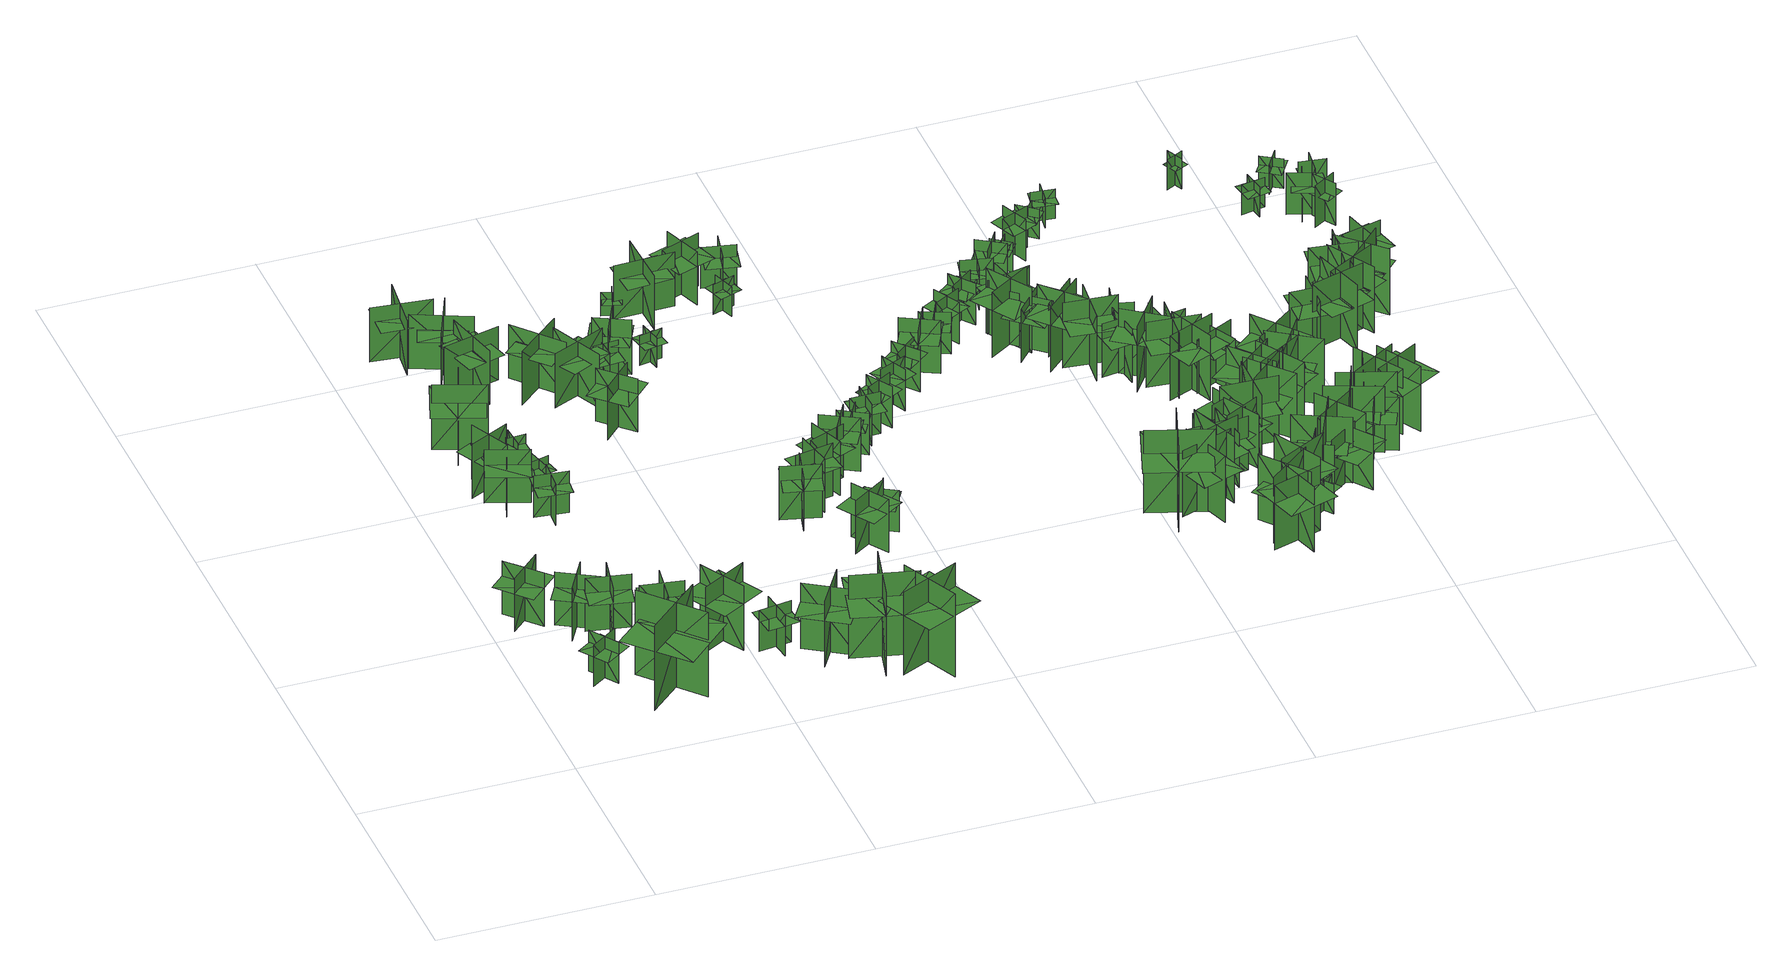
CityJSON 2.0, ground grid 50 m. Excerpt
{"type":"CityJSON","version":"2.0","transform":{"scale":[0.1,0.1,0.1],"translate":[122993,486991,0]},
"CityObjects":{
"tree1":{"type":"SolitaryVegetationObject","geometry":[{"type":"MultiSurface","lod":"1","boundaries":[[[0,1,2]],[[0,2,3]],[[4,5,6]],[[4,6,7]],[[8,9,10]],[[8,10,11]],[[8,11,12]],[[8,12,13]]]}]},
"tree2":{"type":"SolitaryVegetationObject","geometry":[{"type":"MultiSurface","lod":"1","boundaries":[[[14,15,16]],[[14,16,17]],[[18,19,20]],[[18,20,21]],[[22,23,24]],[[22,24,25]],[[22,25,26]],[[22,26,27]]]}]},
"tree3":{"type":"SolitaryVegetationObject","geometry":[{"type":"MultiSurface","lod":"1","boundaries":[[[28,29,30]],[[28,30,31]],[[32,33,34]],[[32,34,35]],[[36,37,38]],[[36,38,39]],[[36,39,40]],[[36,40,41]]]}]},
"tree4":{"type":"SolitaryVegetationObject","geometry":[{"type":"MultiSurface","lod":"1","boundaries":[[[42,43,44]],[[42,44,45]],[[46,47,48]],[[46,48,49]],[[50,51,52]],[[50,52,53]],[[50,53,54]],[[50,54,55]]]}]},
"tree5":{"type":"SolitaryVegetationObject","geometry":[{"type":"MultiSurface","lod":"1","boundaries":[[[56,57,58]],[[56,58,59]],[[60,61,62]],[[60,62,63]],[[64,65,66]],[[64,66,67]],[[64,67,68]],[[64,68,69]]]}]},
"tree6":{"type":"SolitaryVegetationObject","geometry":[{"type":"MultiSurface","lod":"1","boundaries":[[[70,71,72]],[[70,72,73]],[[74,75,76]],[[74,76,77]],[[78,79,80]],[[78,80,81]],[[78,81,82]],[[78,82,83]]]}]},
"tree7":{"type":"SolitaryVegetationObject","geometry":[{"type":"MultiSurface","lod":"1","boundaries":[[[84,85,86]],[[84,86,87]],[[88,89,90]],[[88,90,91]],[[92,93,94]],[[92,94,95]],[[92,95,96]],[[92,96,97]]]}]},
"tree8":{"type":"SolitaryVegetationObject","geometry":[{"type":"MultiSurface","lod":"1","boundaries":[[[98,99,100]],[[98,100,101]],[[102,103,104]],[[102,104,105]],[[106,107,108]],[[106,108,109]],[[106,107,110]],[[106,110,111]]]}]},
"tree9":{"type":"SolitaryVegetationObject","geometry":[{"type":"MultiSurface","lod":"1","boundaries":[[[112,113,114]],[[112,114,115]],[[116,117,118]],[[116,118,119]],[[120,121,122]],[[120,122,123]],[[120,123,124]],[[120,124,125]]]}]},
"tree10":{"type":"SolitaryVegetationObject","geometry":[{"type":"MultiSurface","lod":"1","boundaries":[[[126,127,128]],[[126,128,129]],[[130,131,132]],[[130,132,133]],[[134,135,136]],[[134,136,137]],[[134,137,138]],[[134,138,139]]]}]},
"tree11":{"type":"SolitaryVegetationObject","geometry":[{"type":"MultiSurface","lod":"1","boundaries":[[[140,141,142]],[[140,142,143]],[[144,145,146]],[[144,146,147]],[[148,149,150]],[[148,150,151]],[[148,151,152]],[[148,152,153]]]}]},
"tree12":{"type":"SolitaryVegetationObject","geometry":[{"type":"MultiSurface","lod":"1","boundaries":[[[154,155,156]],[[154,156,157]],[[158,159,160]],[[158,160,161]],[[162,163,164]],[[162,164,165]],[[162,165,166]],[[162,166,167]]]}]},
"tree13":{"type":"SolitaryVegetationObject","geometry":[{"type":"MultiSurface","lod":"1","boundaries":[[[168,169,170]],[[168,170,171]],[[172,173,174]],[[172,174,175]],[[176,177,178]],[[176,178,179]],[[176,179,180]],[[176,180,181]]]}]},
"tree14":{"type":"SolitaryVegetationObject","geometry":[{"type":"MultiSurface","lod":"1","boundaries":[[[182,183,184]],[[182,184,185]],[[186,187,188]],[[186,188,189]],[[190,191,192]],[[190,192,193]],[[190,193,194]],[[190,194,195]]]}]},
"tree15":{"type":"SolitaryVegetationObject","geometry":[{"type":"MultiSurface","lod":"1","boundaries":[[[196,197,198]],[[196,198,199]],[[200,201,202]],[[200,202,203]],[[204,205,206]],[[204,206,207]],[[204,207,208]],[[204,208,209]]]}]},
"tree16":{"type":"SolitaryVegetationObject","geometry":[{"type":"MultiSurface","lod":"1","boundaries":[[[210,211,212]],[[210,212,213]],[[214,215,216]],[[214,216,217]],[[218,219,220]],[[218,220,221]],[[218,221,222]],[[218,222,223]]]}]},
"tree17":{"type":"SolitaryVegetationObject","geometry":[{"type":"MultiSurface","lod":"1","boundaries":[[[224,225,226]],[[224,226,227]],[[228,229,230]],[[228,230,231]],[[232,233,234]],[[232,234,235]],[[232,235,236]],[[232,236,237]]]}]},
"tree18":{"type":"SolitaryVegetationObject","geometry":[{"type":"MultiSurface","lod":"1","boundaries":[[[238,239,240]],[[238,240,241]],[[242,243,244]],[[242,244,245]],[[246,247,248]],[[246,248,249]],[[246,249,250]],[[246,250,251]]]}]},
"tree19":{"type":"SolitaryVegetationObject","geometry":[{"type":"MultiSurface","lod":"1","boundaries":[[[252,253,254]],[[252,254,255]],[[256,257,258]],[[256,258,259]],[[260,261,262]],[[260,262,263]],[[260,263,264]],[[260,264,265]]]}]},
"tree20":{"type":"SolitaryVegetationObject","geometry":[{"type":"MultiSurface","lod":"1","boundaries":[[[266,267,268]],[[266,268,269]],[[270,271,272]],[[270,272,273]],[[274,275,276]],[[274,276,277]],[[274,277,278]],[[274,278,279]]]}]},
"tree21":{"type":"SolitaryVegetationObject","geometry":[{"type":"MultiSurface","lod":"1","boundaries":[[[280,281,282]],[[280,282,283]],[[284,285,286]],[[284,286,287]],[[288,289,290]],[[288,290,291]],[[288,291,292]],[[288,292,293]]]}]},
"tree22":{"type":"SolitaryVegetationObject","geometry":[{"type":"MultiSurface","lod":"1","boundaries":[[[294,295,296]],[[294,296,297]],[[298,299,300]],[[298,300,301]],[[302,303,304]],[[302,304,305]],[[302,305,306]],[[302,306,307]]]}]},
"tree23":{"type":"SolitaryVegetationObject","geometry":[{"type":"MultiSurface","lod":"1","boundaries":[[[308,309,310]],[[308,310,311]],[[312,313,314]],[[312,314,315]],[[316,317,318]],[[316,318,319]],[[316,319,320]],[[316,320,321]]]}]},
"tree24":{"type":"SolitaryVegetationObject","geometry":[{"type":"MultiSurface","lod":"1","boundaries":[[[322,323,324]],[[322,324,325]],[[326,327,328]],[[326,328,329]],[[330,331,332]],[[330,332,333]],[[330,333,334]],[[330,334,335]]]}]},
"tree25":{"type":"SolitaryVegetationObject","geometry":[{"type":"MultiSurface","lod":"1","boundaries":[[[336,337,338]],[[336,338,339]],[[340,341,342]],[[340,342,343]],[[344,345,346]],[[344,346,347]],[[344,348,349]],[[344,349,345]]]}]},
"tree26":{"type":"SolitaryVegetationObject","geometry":[{"type":"MultiSurface","lod":"1","boundaries":[[[350,351,352]],[[350,352,353]],[[354,355,356]],[[354,356,357]],[[358,359,360]],[[358,360,361]],[[358,361,362]],[[358,362,363]]]}]},
"tree27":{"type":"SolitaryVegetationObject","geometry":[{"type":"MultiSurface","lod":"1","boundaries":[[[364,365,366]],[[364,366,367]],[[368,369,370]],[[368,370,371]],[[372,373,374]],[[372,374,375]],[[372,375,376]],[[372,376,377]]]}]},
"tree28":{"type":"SolitaryVegetationObject","geometry":[{"type":"MultiSurface","lod":"1","boundaries":[[[378,379,380]],[[378,380,381]],[[382,383,384]],[[382,384,385]],[[386,387,388]],[[386,388,389]],[[386,389,390]],[[386,390,391]]]}]},
"tree29":{"type":"SolitaryVegetationObject","geometry":[{"type":"MultiSurface","lod":"1","boundaries":[[[392,393,394]],[[392,394,395]],[[396,397,398]],[[396,398,399]],[[400,401,402]],[[400,402,403]],[[400,403,404]],[[400,404,405]]]}]},
"tree30":{"type":"SolitaryVegetationObject","geometry":[{"type":"MultiSurface","lod":"1","boundaries":[[[406,407,408]],[[406,408,409]],[[410,411,412]],[[410,412,413]],[[414,415,416]],[[414,416,417]],[[414,417,418]],[[414,418,419]]]}]},
"tree31":{"type":"SolitaryVegetationObject","geometry":[{"type":"MultiSurface","lod":"1","boundaries":[[[420,421,422]],[[420,422,423]],[[424,425,426]],[[424,426,427]],[[428,429,430]],[[428,430,431]],[[428,431,432]],[[428,432,433]]]}]},
"tree32":{"type":"SolitaryVegetationObject","geometry":[{"type":"MultiSurface","lod":"1","boundaries":[[[434,435,436]],[[434,436,437]],[[438,439,440]],[[438,440,441]],[[442,443,444]],[[442,444,445]],[[442,445,446]],[[442,446,447]]]}]},
"tree33":{"type":"SolitaryVegetationObject","geometry":[{"type":"MultiSurface","lod":"1","boundaries":[[[448,449,450]],[[448,450,451]],[[452,453,454]],[[452,454,455]],[[456,457,458]],[[456,458,459]],[[456,459,460]],[[456,460,461]]]}]},
"tree34":{"type":"SolitaryVegetationObject","geometry":[{"type":"MultiSurface","lod":"1","boundaries":[[[462,463,464]],[[462,464,465]],[[466,467,468]],[[466,468,469]],[[470,471,472]],[[470,472,473]],[[470,473,474]],[[470,474,475]]]}]},
"tree35":{"type":"SolitaryVegetationObject","geometry":[{"type":"MultiSurface","lod":"1","boundaries":[[[476,477,478]],[[476,478,479]],[[480,481,482]],[[480,482,483]],[[484,485,486]],[[484,486,487]],[[484,487,488]],[[484,488,489]]]}]},
"tree36":{"type":"SolitaryVegetationObject","geometry":[{"type":"MultiSurface","lod":"1","boundaries":[[[490,491,492]],[[490,492,493]],[[494,495,496]],[[494,496,497]],[[498,499,500]],[[498,500,501]],[[498,501,502]],[[498,502,503]]]}]},
"tree37":{"type":"SolitaryVegetationObject","geometry":[{"type":"MultiSurface","lod":"1","boundaries":[[[504,505,506]],[[504,506,507]],[[508,509,510]],[[508,510,511]],[[512,513,514]],[[512,514,515]],[[512,515,516]],[[512,516,517]]]}]},
"tree38":{"type":"SolitaryVegetationObject","geometry":[{"type":"MultiSurface","lod":"1","boundaries":[[[518,519,520]],[[518,520,521]],[[522,523,524]],[[522,524,525]],[[526,527,528]],[[526,528,529]],[[526,529,530]],[[526,530,531]]]}]},
"tree39":{"type":"SolitaryVegetationObject","geometry":[{"type":"MultiSurface","lod":"1","boundaries":[[[532,533,534]],[[532,534,535]],[[536,537,538]],[[536,538,539]],[[540,541,542]],[[540,542,543]],[[540,543,544]],[[540,544,545]]]}]},
"tree40":{"type":"SolitaryVegetationObject","geometry":[{"type":"MultiSurface","lod":"1","boundaries":[[[546,547,548]],[[546,548,549]],[[550,551,552]],[[550,552,553]],[[554,555,556]],[[554,556,557]],[[554,557,558]],[[554,558,559]]]}]},
"tree41":{"type":"SolitaryVegetationObject","geometry":[{"type":"MultiSurface","lod":"1","boundaries":[[[560,561,562]],[[560,562,563]],[[564,565,566]],[[564,566,567]],[[568,569,570]],[[568,570,571]],[[568,571,572]],[[568,572,573]]]}]},
"tree42":{"type":"SolitaryVegetationObject","geometry":[{"type":"MultiSurface","lod":"1","boundaries":[[[574,575,576]],[[574,576,577]],[[578,579,580]],[[578,580,581]],[[582,583,584]],[[582,584,585]],[[582,585,586]],[[582,586,587]]]}]},
"tree43":{"type":"SolitaryVegetationObject","geometry":[{"type":"MultiSurface","lod":"1","boundaries":[[[588,589,590]],[[588,590,591]],[[592,593,594]],[[592,594,595]],[[596,597,598]],[[596,598,599]],[[596,599,600]],[[596,600,601]]]}]},
"tree44":{"type":"SolitaryVegetationObject","geometry":[{"type":"MultiSurface","lod":"1","boundaries":[[[602,603,604]],[[602,604,605]],[[606,607,608]],[[606,608,609]],[[610,611,612]],[[610,612,613]],[[610,613,614]],[[610,614,615]]]}]},
"tree45":{"type":"SolitaryVegetationObject","geometry":[{"type":"MultiSurface","lod":"1","boundaries":[[[616,617,618]],[[616,618,619]],[[620,621,622]],[[620,622,623]],[[624,625,626]],[[624,626,627]],[[624,627,628]],[[624,628,629]]]}]},
"tree46":{"type":"SolitaryVegetationObject","geometry":[{"type":"MultiSurface","lod":"1","boundaries":[[[630,631,632]],[[630,632,633]],[[634,635,636]],[[634,636,637]],[[638,639,640]],[[638,640,641]],[[638,641,642]],[[638,642,643]]]}]},
"tree47":{"type":"SolitaryVegetationObject","geometry":[{"type":"MultiSurface","lod":"1","boundaries":[[[644,645,646]],[[644,646,647]],[[648,649,650]],[[648,650,651]],[[652,653,654]],[[652,654,655]],[[652,656,657]],[[652,657,653]]]}]},
"tree48":{"type":"SolitaryVegetationObject","geometry":[{"type":"MultiSurface","lod":"1","boundaries":[[[658,659,660]],[[658,660,661]],[[662,663,664]],[[662,664,665]],[[666,667,668]],[[666,668,669]],[[666,669,670]],[[666,670,671]]]}]},
"tree49":{"type":"SolitaryVegetationObject","geometry":[{"type":"MultiSurface","lod":"1","boundaries":[[[672,673,674]],[[672,674,675]],[[676,677,678]],[[676,678,679]],[[680,681,682]],[[680,682,683]],[[680,683,684]],[[680,684,685]]]}]},
"tree50":{"type":"SolitaryVegetationObject","geometry":[{"type":"MultiSurface","lod":"1","boundaries":[[[686,687,688]],[[686,688,689]],[[690,691,692]],[[690,692,693]],[[694,695,696]],[[694,696,697]],[[694,698,699]],[[694,699,695]]]}]},
"tree51":{"type":"SolitaryVegetationObject","geometry":[{"type":"MultiSurface","lod":"1","boundaries":[[[700,701,702]],[[700,702,703]],[[704,705,706]],[[704,706,707]],[[708,709,710]],[[708,710,711]],[[708,711,712]],[[708,712,713]]]}]},
"tree52":{"type":"SolitaryVegetationObject","geometry":[{"type":"MultiSurface","lod":"1","boundaries":[[[714,715,716]],[[714,716,717]],[[718,719,720]],[[718,720,721]],[[722,723,724]],[[722,724,725]],[[722,725,726]],[[722,726,727]]]}]},
"tree53":{"type":"SolitaryVegetationObject","geometry":[{"type":"MultiSurface","lod":"1","boundaries":[[[728,729,730]],[[728,730,731]],[[732,733,734]],[[732,734,735]],[[736,737,738]],[[736,738,739]],[[736,739,740]],[[736,740,741]]]}]},
"tree54":{"type":"SolitaryVegetationObject","geometry":[{"type":"MultiSurface","lod":"1","boundaries":[[[742,743,744]],[[742,744,745]],[[746,747,748]],[[746,748,749]],[[750,751,752]],[[750,752,753]],[[750,753,754]],[[750,754,755]]]}]},
"tree55":{"type":"SolitaryVegetationObject","geometry":[{"type":"MultiSurface","lod":"1","boundaries":[[[756,757,758]],[[756,758,759]],[[760,761,762]],[[760,762,763]],[[764,765,766]],[[764,766,767]],[[764,767,768]],[[764,768,769]]]}]},
"tree56":{"type":"SolitaryVegetationObject","geometry":[{"type":"MultiSurface","lod":"1","boundaries":[[[770,771,772]],[[770,772,773]],[[774,775,776]],[[774,776,777]],[[778,779,780]],[[778,780,781]],[[778,782,783]],[[778,783,779]]]}]},
"tree57":{"type":"SolitaryVegetationObject","geometry":[{"type":"MultiSurface","lod":"1","boundaries":[[[784,785,786]],[[784,786,787]],[[788,789,790]],[[788,790,791]],[[792,793,794]],[[792,794,795]],[[792,795,796]],[[792,796,797]]]}]},
"tree58":{"type":"SolitaryVegetationObject","geometry":[{"type":"MultiSurface","lod":"1","boundaries":[[[798,799,800]],[[798,800,801]],[[802,803,804]],[[802,804,805]],[[806,807,808]],[[806,808,809]],[[806,810,811]],[[806,811,807]]]}]},
"tree59":{"type":"SolitaryVegetationObject","geometry":[{"type":"MultiSurface","lod":"1","boundaries":[[[812,813,814]],[[812,814,815]],[[816,817,818]],[[816,818,819]],[[820,821,822]],[[820,822,823]],[[820,823,824]],[[820,824,825]]]}]},
"tree60":{"type":"SolitaryVegetationObject","geometry":[{"type":"MultiSurface","lod":"1","boundaries":[[[826,827,828]],[[826,828,829]],[[830,831,832]],[[830,832,833]],[[834,835,836]],[[834,836,837]],[[834,837,838]],[[834,838,839]]]}]},
"tree61":{"type":"SolitaryVegetationObject","geometry":[{"type":"MultiSurface","lod":"1","boundaries":[[[840,841,842]],[[840,842,843]],[[844,845,846]],[[844,846,847]],[[848,849,850]],[[848,850,851]],[[848,851,852]],[[848,852,853]]]}]},
"tree62":{"type":"SolitaryVegetationObject","geometry":[{"type":"MultiSurface","lod":"1","boundaries":[[[854,855,856]],[[854,856,857]],[[858,859,860]],[[858,860,861]],[[862,863,864]],[[862,864,865]],[[862,866,867]],[[862,867,863]]]}]},
"tree63":{"type":"SolitaryVegetationObject","geometry":[{"type":"MultiSurface","lod":"1","boundaries":[[[868,869,870]],[[868,870,871]],[[872,873,874]],[[872,874,875]],[[876,877,878]],[[876,878,879]],[[876,879,880]],[[876,880,881]]]}]},
"tree64":{"type":"SolitaryVegetationObject","geometry":[{"type":"MultiSurface","lod":"1","boundaries":[[[882,883,884]],[[882,884,885]],[[886,887,888]],[[886,888,889]],[[890,891,892]],[[890,892,893]],[[890,893,894]],[[890,894,895]]]}]},
"tree65":{"type":"SolitaryVegetationObject","geometry":[{"type":"MultiSurface","lod":"1","boundaries":[[[896,897,898]],[[896,898,899]],[[900,901,902]],[[900,902,903]],[[904,905,906]],[[904,906,907]],[[904,908,909]],[[904,909,905]]]}]},
"tree66":{"type":"SolitaryVegetationObject","geometry":[{"type":"MultiSurface","lod":"1","boundaries":[[[910,911,912]],[[910,912,913]],[[914,915,916]],[[914,916,917]],[[918,919,920]],[[918,920,921]],[[918,921,922]],[[918,922,923]]]}]},
"tree67":{"type":"SolitaryVegetationObject","geometry":[{"type":"MultiSurface","lod":"1","boundaries":[[[924,925,926]],[[924,926,927]],[[928,929,930]],[[928,930,931]],[[932,933,934]],[[932,934,935]],[[932,935,936]],[[932,936,937]]]}]},
"tree68":{"type":"SolitaryVegetationObject","geometry":[{"type":"MultiSurface","lod":"1","boundaries":[[[938,939,940]],[[938,940,941]],[[942,943,944]],[[942,944,945]],[[946,947,948]],[[946,948,949]],[[946,949,950]],[[946,950,951]]]}]},
"tree69":{"type":"SolitaryVegetationObject","geometry":[{"type":"MultiSurface","lod":"1","boundaries":[[[952,953,954]],[[952,954,955]],[[956,957,958]],[[956,958,959]],[[960,961,962]],[[960,962,963]],[[960,963,964]],[[960,964,965]]]}]},
"tree70":{"type":"SolitaryVegetationObject","geometry":[{"type":"MultiSurface","lod":"1","boundaries":[[[966,967,968]],[[966,968,969]],[[970,971,972]],[[970,972,973]],[[974,975,976]],[[974,976,977]],[[974,978,979]],[[974,979,975]]]}]},
"tree71":{"type":"SolitaryVegetationObject","geometry":[{"type":"MultiSurface","lod":"1","boundaries":[[[980,981,982]],[[980,982,983]],[[984,985,986]],[[984,986,987]],[[988,989,990]],[[988,990,991]],[[988,992,993]],[[988,993,989]]]}]},
"tree72":{"type":"SolitaryVegetationObject","geometry":[{"type":"MultiSurface","lod":"1","boundaries":[[[994,995,996]],[[994,996,997]],[[998,999,1000]],[[998,1000,1001]],[[1002,1003,1004]],[[1002,1004,1005]],[[1002,1005,1006]],[[1002,1006,1007]]]}]},
"tree73":{"type":"SolitaryVegetationObject","geometry":[{"type":"MultiSurface","lod":"1","boundaries":[[[1008,1009,1010]],[[1008,1010,1011]],[[1012,1013,1014]],[[1012,1014,1015]],[[1016,1017,1018]],[[1016,1018,1019]],[[1016,1019,1020]],[[1016,1020,1021]]]}]},
"tree74":{"type":"SolitaryVegetationObject","geometry":[{"type":"MultiSurface","lod":"1","boundaries":[[[1022,1023,1024]],[[1022,1024,1025]],[[1026,1027,1028]],[[1026,1028,1029]],[[1030,1031,1032]],[[1030,1032,1033]],[[1030,1033,1034]],[[1030,1034,1035]]]}]},
"tree75":{"type":"SolitaryVegetationObject","geometry":[{"type":"MultiSurface","lod":"1","boundaries":[[[1036,1037,1038]],[[1036,1038,1039]],[[1040,1041,1042]],[[1040,1042,1043]],[[1044,1045,1046]],[[1044,1046,1047]],[[1044,1047,1048]],[[1044,1048,1049]]]}]},
"tree76":{"type":"SolitaryVegetationObject","geometry":[{"type":"MultiSurface","lod":"1","boundaries":[[[1050,1051,1052]],[[1050,1052,1053]],[[1054,1055,1056]],[[1054,1056,1057]],[[1058,1059,1060]],[[1058,1060,1061]],[[1058,1062,1063]],[[1058,1063,1059]]]}]},
"tree77":{"type":"SolitaryVegetationObject","geometry":[{"type":"MultiSurface","lod":"1","boundaries":[[[1064,1065,1066]],[[1064,1066,1067]],[[1068,1069,1070]],[[1068,1070,1071]],[[1072,1073,1074]],[[1072,1074,1075]],[[1072,1075,1076]],[[1072,1076,1077]]]}]},
"tree78":{"type":"SolitaryVegetationObject","geometry":[{"type":"MultiSurface","lod":"1","boundaries":[[[1078,1079,1080]],[[1078,1080,1081]],[[1082,1083,1084]],[[1082,1084,1085]],[[1086,1087,1088]],[[1086,1088,1089]],[[1086,1090,1091]],[[1086,1091,1087]]]}]},
"tree79":{"type":"SolitaryVegetationObject","geometry":[{"type":"MultiSurface","lod":"1","boundaries":[[[1092,1093,1094]],[[1092,1094,1095]],[[1096,1097,1098]],[[1096,1098,1099]],[[1100,1101,1102]],[[1100,1102,1103]],[[1100,1103,1104]],[[1100,1104,1105]]]}]},
"tree80":{"type":"SolitaryVegetationObject","geometry":[{"type":"MultiSurface","lod":"1","boundaries":[[[1106,1107,1108]],[[1106,1108,1109]],[[1110,1111,1112]],[[1110,1112,1113]],[[1114,1115,1116]],[[1114,1116,1117]],[[1114,1117,1118]],[[1114,1118,1119]]]}]},
"tree81":{"type":"SolitaryVegetationObject","geometry":[{"type":"MultiSurface","lod":"1","boundaries":[[[1120,1121,1122]],[[1120,1122,1123]],[[1124,1125,1126]],[[1124,1126,1127]],[[1128,1129,1130]],[[1128,1130,1131]],[[1128,1132,1133]],[[1128,1133,1129]]]}]},
"tree82":{"type":"SolitaryVegetationObject","geometry":[{"type":"MultiSurface","lod":"1","boundaries":[[[1134,1135,1136]],[[1134,1136,1137]],[[1138,1139,1140]],[[1138,1140,1141]],[[1142,1143,1144]],[[1142,1144,1145]],[[1142,1145,1146]],[[1142,1146,1147]]]}]},
"tree83":{"type":"SolitaryVegetationObject","geometry":[{"type":"MultiSurface","lod":"1","boundaries":[[[1148,1149,1150]],[[1148,1150,1151]],[[1152,1153,1154]],[[1152,1154,1155]],[[1156,1157,1158]],[[1156,1158,1159]],[[1156,1160,1161]],[[1156,1161,1157]]]}]},
"tree84":{"type":"SolitaryVegetationObject","geometry":[{"type":"MultiSurface","lod":"1","boundaries":[[[1162,1163,1164]],[[1162,1164,1165]],[[1166,1167,1168]],[[1166,1168,1169]],[[1170,1171,1172]],[[1170,1172,1173]],[[1170,1173,1174]],[[1170,1174,1175]]]}]},
"tree85":{"type":"SolitaryVegetationObject","geometry":[{"type":"MultiSurface","lod":"1","boundaries":[[[1176,1177,1178]],[[1176,1178,1179]],[[1180,1181,1182]],[[1180,1182,1183]],[[1184,1185,1186]],[[1184,1186,1187]],[[1184,1188,1189]],[[1184,1189,1185]]]}]},
"tree86":{"type":"SolitaryVegetationObject","geometry":[{"type":"MultiSurface","lod":"1","boundaries":[[[1190,1191,1192]],[[1190,1192,1193]],[[1194,1195,1196]],[[1194,1196,1197]],[[1198,1199,1200]],[[1198,1200,1201]],[[1198,1202,1203]],[[1198,1203,1199]]]}]},
"tree87":{"type":"SolitaryVegetationObject","geometry":[{"type":"MultiSurface","lod":"1","boundaries":[[[1204,1205,1206]],[[1204,1206,1207]],[[1208,1209,1210]],[[1208,1210,1211]],[[1212,1213,1214]],[[1212,1214,1215]],[[1212,1215,1216]],[[1212,1216,1217]]]}]},
"tree88":{"type":"SolitaryVegetationObject","geometry":[{"type":"MultiSurface","lod":"1","boundaries":[[[1218,1219,1220]],[[1218,1220,1221]],[[1222,1223,1224]],[[1222,1224,1225]],[[1226,1227,1228]],[[1226,1228,1229]],[[1226,1229,1230]],[[1226,1230,1231]]]}]},
"tree89":{"type":"SolitaryVegetationObject","geometry":[{"type":"MultiSurface","lod":"1","boundaries":[[[1232,1233,1234]],[[1232,1234,1235]],[[1236,1237,1238]],[[1236,1238,1239]],[[1240,1241,1242]],[[1240,1242,1243]],[[1240,1244,1245]],[[1240,1245,1241]]]}]},
"tree90":{"type":"SolitaryVegetationObject","geometry":[{"type":"MultiSurface","lod":"1","boundaries":[[[1246,1247,1248]],[[1246,1248,1249]],[[1250,1251,1252]],[[1250,1252,1253]],[[1254,1255,1256]],[[1254,1256,1257]],[[1254,1258,1259]],[[1254,1259,1255]]]}]},
"tree91":{"type":"SolitaryVegetationObject","geometry":[{"type":"MultiSurface","lod":"1","boundaries":[[[1260,1261,1262]],[[1260,1262,1263]],[[1264,1265,1266]],[[1264,1266,1267]],[[1268,1269,1270]],[[1268,1270,1271]],[[1268,1271,1272]],[[1268,1272,1273]]]}]},
"tree92":{"type":"SolitaryVegetationObject","geometry":[{"type":"MultiSurface","lod":"1","boundaries":[[[1274,1275,1276]],[[1274,1276,1277]],[[1278,1279,1280]],[[1278,1280,1281]],[[1282,1283,1284]],[[1282,1284,1285]],[[1282,1285,1286]],[[1282,1286,1287]]]}]},
"tree93":{"type":"SolitaryVegetationObject","geometry":[{"type":"MultiSurface","lod":"1","boundaries":[[[1288,1289,1290]],[[1288,1290,1291]],[[1292,1293,1294]],[[1292,1294,1295]],[[1296,1297,1298]],[[1296,1298,1299]],[[1296,1300,1301]],[[1296,1301,1297]]]}]},
"tree94":{"type":"SolitaryVegetationObject","geometry":[{"type":"MultiSurface","lod":"1","boundaries":[[[1302,1303,1304]],[[1302,1304,1305]],[[1306,1307,1308]],[[1306,1308,1309]],[[1310,1311,1312]],[[1310,1312,1313]],[[1310,1314,1315]],[[1310,1315,1311]]]}]},
"tree95":{"type":"SolitaryVegetationObject","geometry":[{"type":"MultiSurface","lod":"1","boundaries":[[[1316,1317,1318]],[[1316,1318,1319]],[[1320,1321,1322]],[[1320,1322,1323]],[[1324,1325,1326]],[[1324,1326,1327]],[[1324,1327,1328]],[[1324,1328,1329]]]}]},
"tree96":{"type":"SolitaryVegetationObject","geometry":[{"type":"MultiSurface","lod":"1","boundaries":[[[1330,1331,1332]],[[1330,1332,1333]],[[1334,1335,1336]],[[1334,1336,1337]],[[1338,1339,1340]],[[1338,1340,1341]],[[1338,1341,1342]],[[1338,1342,1343]]]}]},
"tree97":{"type":"SolitaryVegetationObject","geometry":[{"type":"MultiSurface","lod":"1","boundaries":[[[1344,1345,1346]],[[1344,1346,1347]],[[1348,1349,1350]],[[1348,1350,1351]],[[1352,1353,1354]],[[1352,1354,1355]],[[1352,1356,1357]],[[1352,1357,1353]]]}]},
"tree98":{"type":"SolitaryVegetationObject","geometry":[{"type":"MultiSurface","lod":"1","boundaries":[[[1358,1359,1360]],[[1358,1360,1361]],[[1362,1363,1364]],[[1362,1364,1365]],[[1366,1367,1368]],[[1366,1368,1369]],[[1366,1369,1370]],[[1366,1370,1371]]]}]},
"tree99":{"type":"SolitaryVegetationObject","geometry":[{"type":"MultiSurface","lod":"1","boundaries":[[[1372,1373,1374]],[[1372,1374,1375]],[[1376,1377,1378]],[[1376,1378,1379]],[[1380,1381,1382]],[[1380,1382,1383]],[[1380,1383,1384]],[[1380,1384,1385]]]}]},
"tree100":{"type":"SolitaryVegetationObject","geometry":[{"type":"MultiSurface","lod":"1","boundaries":[[[1386,1387,1388]],[[1386,1388,1389]],[[1390,1391,1392]],[[1390,1392,1393]],[[1394,1395,1396]],[[1394,1396,1397]],[[1394,1397,1398]],[[1394,1398,1399]]]}]},
"tree101":{"type":"SolitaryVegetationObject","geometry":[{"type":"MultiSurface","lod":"1","boundaries":[[[1400,1401,1402]],[[1400,1402,1403]],[[1404,1405,1406]],[[1404,1406,1407]],[[1408,1409,1410]],[[1408,1410,1411]],[[1408,1411,1412]],[[1408,1412,1413]]]}]},
"tree102":{"type":"SolitaryVegetationObject","geometry":[{"type":"MultiSurface","lod":"1","boundaries":[[[1414,1415,1416]],[[1414,1416,1417]],[[1418,1419,1420]],[[1418,1420,1421]],[[1422,1423,1424]],[[1422,1424,1425]],[[1422,1425,1426]],[[1422,1426,1427]]]}]},
"tree103":{"type":"SolitaryVegetationObject","geometry":[{"type":"MultiSurface","lod":"1","boundaries":[[[1428,1429,1430]],[[1428,1430,1431]],[[1432,1433,1434]],[[1432,1434,1435]],[[1436,1437,1438]],[[1436,1438,1439]],[[1436,1439,1440]],[[1436,1440,1441]]]}]}
},
"vertices":[
[46,509,20],[119,576,20],[119,576,159],[46,509,159],[112,506,20],[44,579,20],[44,579,159],[112,506,159],[112,506,120],[149,540,120],[81,613,120],[44,579,120],[8,545,120],[76,472,120],
[189,252,20],[145,316,20],[145,316,127],[189,252,127],[199,302,20],[135,259,20],[135,259,127],[199,302,127],[199,302,97],[177,334,97],[113,291,97],[135,259,97],[156,227,97],[220,270,97],
[199,519,21],[150,433,21],[150,433,159],[199,519,159],[135,502,21],[222,453,21],[222,453,159],[135,502,159],[135,502,120],[110,459,120],[197,409,120],[222,453,120],[246,496,120],[160,545,120],
[236,277,15],[354,146,15],[354,146,235],[236,277,235],[229,137,15],[359,255,15],[359,255,235],[229,137,235],[234,260,164],[174,205,164],[295,76,164],[354,132,164],[413,188,164],[293,316,164],
[231,401,21],[250,498,21],[250,498,159],[231,401,159],[286,438,21],[188,457,21],[188,457,159],[286,438,159],[286,438,121],[295,486,121],[198,505,121],[188,457,121],[179,408,121],[276,389,121],
[386,379,20],[288,394,20],[288,394,158],[386,379,158],[347,433,20],[332,335,20],[332,335,158],[347,433,158],[347,433,119],[298,440,119],[283,342,119],[332,335,119],[382,327,119],[396,426,119],
[209,1012,19],[177,918,19],[177,918,157],[209,1012,157],[149,983,19],[244,951,19],[244,951,157],[149,983,157],[149,983,119],[133,936,119],[228,904,119],[244,951,119],[260,998,119],[165,1030,119],
[155,1076,19],[201,981,19],[201,981,160],[155,1076,160],[131,1008,19],[226,1055,19],[226,1055,160],[131,1008,160],[151,1075,113],[198,980,113],[246,1003,113],[199,1098,113],[160,961,113],[113,1056,113],
[112,1210,18],[226,1169,18],[226,1169,187],[112,1210,187],[146,1136,18],[187,1251,18],[187,1251,187],[146,1136,187],[146,1136,140],[203,1116,140],[244,1231,140],[187,1251,140],[129,1271,140],[89,1156,140],
[271,929,19],[264,852,19],[264,852,126],[271,929,126],[231,897,19],[308,889,19],[308,889,126],[231,897,126],[231,897,96],[227,858,96],[305,851,96],[308,889,96],[312,928,96],[235,935,96],
[403,296,21],[509,356,21],[509,356,190],[403,296,190],[481,274,21],[421,380,21],[421,380,190],[481,274,190],[481,274,143],[534,304,143],[474,410,143],[421,380,143],[368,350,143],[428,244,143],
[301,999,19],[248,985,19],[248,985,96],[301,999,96],[270,1018,19],[283,964,19],[283,964,96],[270,1018,96],[270,1018,74],[243,1011,74],[256,958,74],[283,964,74],[310,971,74],[297,1025,74],
[228,1089,18],[283,1092,18],[283,1092,95],[228,1089,95],[255,1065,18],[252,1120,18],[252,1120,95],[255,1065,95],[255,1065,73],[283,1066,73],[280,1121,73],[252,1120,73],[225,1118,73],[228,1063,73],
[588,269,22],[511,259,22],[511,259,129],[588,269,129],[547,301,22],[557,224,22],[557,224,129],[547,301,129],[547,301,99],[509,296,99],[518,219,99],[557,224,99],[595,229,99],[585,305,99],
[99,1562,19],[238,1547,19],[238,1547,159],[99,1562,159],[158,1489,19],[158,1489,159],[173,1628,159],[173,1628,19],[111,1561,122],[108,1514,122],[217,1507,122],[220,1554,122],[223,1600,122],[114,1607,122],
[300,1460,16],[171,1514,16],[171,1514,156],[300,1460,156],[264,1547,16],[264,1547,156],[210,1418,156],[210,1418,16],[289,1465,119],[305,1509,119],[202,1547,119],[186,1503,119],[170,1460,119],[272,1422,119],
[287,1327,17],[254,1462,17],[254,1462,157],[287,1327,157],[335,1407,17],[335,1407,157],[200,1374,157],[200,1374,17],[284,1338,120],[329,1351,120],[299,1456,120],[254,1443,120],[209,1430,120],[240,1325,120],
[624,161,19],[689,264,19],[689,264,189],[624,161,189],[703,178,19],[600,243,19],[600,243,189],[703,178,189],[703,178,141],[736,230,141],[633,295,141],[600,243,141],[568,192,141],[671,127,141],
[683,174,18],[834,139,18],[834,139,234],[683,174,234],[737,86,18],[772,237,18],[772,237,234],[737,86,234],[737,86,173],[813,69,173],[848,219,173],[772,237,173],[697,254,173],[662,104,173],
[451,1300,17],[359,1406,17],[359,1406,157],[451,1300,157],[457,1394,17],[457,1394,157],[351,1302,157],[351,1302,17],[443,1310,120],[477,1342,120],[402,1421,120],[368,1389,120],[334,1357,120],[409,1277,120],
[550,1125,15],[479,1195,15],[479,1195,153],[550,1125,153],[550,1191,15],[480,1120,15],[480,1120,153],[550,1191,153],[550,1191,115],[514,1226,115],[444,1155,115],[480,1120,115],[515,1085,115],[585,1156,115],
[414,1268,17],[541,1325,17],[541,1325,157],[414,1268,157],[502,1235,17],[502,1235,157],[444,1362,157],[444,1362,17],[425,1272,120],[446,1231,120],[543,1280,120],[522,1322,120],[501,1363,120],[404,1314,120],
[809,171,19],[874,31,19],[874,31,234],[809,171,234],[773,75,19],[913,140,19],[913,140,234],[773,75,234],[773,75,174],[806,5,174],[946,70,174],[913,140,174],[880,211,174],[740,145,174],
[541,1278,15],[536,1355,15],[536,1355,123],[541,1278,123],[575,1317,15],[498,1312,15],[498,1312,123],[575,1317,123],[575,1317,93],[572,1355,93],[495,1350,93],[498,1312,93],[500,1273,93],[577,1278,93],
[611,1331,15],[534,1369,15],[534,1369,157],[611,1331,157],[589,1393,15],[552,1316,15],[552,1316,157],[589,1393,157],[589,1393,111],[552,1316,111],[594,1296,111],[631,1373,111],[547,1414,111],[510,1337,111],
[725,722,9],[814,700,9],[814,700,148],[725,722,148],[760,665,9],[782,755,9],[782,755,148],[760,665,148],[760,665,112],[803,655,112],[825,744,112],[782,755,112],[739,765,112],[717,676,112],
[809,806,9],[826,715,9],[826,715,148],[809,806,148],[772,750,9],[862,767,9],[862,767,148],[772,750,148],[772,750,112],[780,707,112],[870,724,112],[862,767,112],[854,811,112],[763,794,112],
[847,608,12],[901,524,12],[901,524,151],[847,608,151],[833,543,12],[916,597,12],[916,597,151],[833,543,151],[833,543,112],[860,501,112],[943,555,112],[916,597,112],[889,639,112],[806,585,112],
[639,1359,14],[693,1370,14],[693,1370,91],[639,1359,91],[670,1339,14],[659,1393,14],[659,1393,91],[670,1339,91],[670,1339,69],[697,1344,69],[686,1398,69],[659,1393,69],[631,1387,69],[642,1333,69],
[881,625,13],[948,587,13],[948,587,121],[881,625,121],[894,575,13],[932,643,13],[932,643,121],[894,575,121],[894,575,90],[928,556,90],[966,624,90],[932,643,90],[899,662,90],[861,594,90],
[907,824,9],[821,790,9],[821,790,149],[907,824,149],[845,850,9],[879,764,9],[879,764,149],[845,850,149],[845,850,112],[804,834,112],[837,748,112],[879,764,112],[920,781,112],[886,866,112],
[662,1536,22],[620,1550,22],[620,1550,83],[662,1536,83],[649,1563,22],[635,1520,22],[635,1520,83],[649,1563,83],[649,1563,66],[628,1569,66],[614,1527,66],[635,1520,66],[656,1514,66],[670,1556,66],
[869,876,10],[950,832,10],[950,832,149],[869,876,149],[888,812,10],[932,893,10],[932,893,149],[888,812,149],[888,812,113],[927,791,113],[971,872,113],[932,893,113],[893,914,113],[849,833,113],
[643,1532,19],[783,1536,19],[783,1536,159],[643,1532,159],[711,1468,19],[711,1468,159],[707,1608,159],[707,1608,19],[655,1532,122],[658,1486,122],[767,1493,122],[764,1540,122],[761,1586,122],[652,1578,122],
[987,882,11],[925,918,11],[925,918,119],[987,882,119],[974,933,11],[938,871,11],[938,871,119],[974,933,119],[974,933,91],[944,950,91],[908,888,91],[938,871,91],[967,853,91],[1003,915,91],
[855,1589,18],[761,1555,18],[761,1555,156],[855,1589,156],[795,1617,18],[829,1524,18],[829,1524,156],[795,1617,156],[795,1617,118],[748,1600,118],[782,1507,118],[829,1524,118],[876,1540,118],[842,1634,118],
[1003,911,11],[1001,982,11],[1001,982,120],[1003,911,120],[1038,949,11],[967,947,11],[967,947,120],[1038,949,120],[1038,949,91],[1037,983,91],[966,981,91],[967,947,91],[968,912,91],[1040,914,91],
[870,1522,10],[888,1469,10],[888,1469,87],[870,1522,87],[853,1489,10],[906,1507,10],[906,1507,87],[853,1489,87],[853,1489,65],[862,1463,65],[915,1481,65],[906,1507,65],[897,1533,65],[844,1515,65],
[1068,962,9],[1032,1024,9],[1032,1024,117],[1068,962,117],[1081,1013,9],[1019,976,9],[1019,976,117],[1081,1013,117],[1081,1013,89],[1063,1042,89],[1002,1006,89],[1019,976,89],[1037,947,89],[1099,983,89],
[936,1569,13],[860,1585,13],[860,1585,120],[936,1569,120],[908,1613,13],[892,1537,13],[892,1537,120],[908,1613,120],[908,1613,90],[870,1620,90],[855,1544,90],[892,1537,90],[930,1529,90],[946,1605,90],
[1067,1030,9],[1132,1060,9],[1132,1060,117],[1067,1030,117],[1116,1012,9],[1086,1077,9],[1086,1077,117],[1116,1012,117],[1116,1012,89],[1147,1027,89],[1117,1092,89],[1086,1077,89],[1054,1062,89],[1085,998,89],
[1170,1065,11],[1124,1120,11],[1124,1120,119],[1170,1065,119],[1174,1117,11],[1119,1071,11],[1119,1071,119],[1174,1117,119],[1174,1117,91],[1152,1143,91],[1097,1098,91],[1119,1071,91],[1141,1045,91],[1196,1090,91],
[1154,1160,8],[1236,1119,8],[1236,1119,147],[1154,1160,147],[1176,1096,8],[1216,1179,8],[1216,1179,147],[1176,1096,147],[1176,1096,111],[1216,1077,111],[1256,1159,111],[1216,1179,111],[1177,1198,111],[1136,1116,111],
[1232,1158,10],[1262,1223,10],[1262,1223,118],[1232,1158,118],[1281,1177,10],[1216,1206,10],[1216,1206,118],[1281,1177,118],[1281,1177,90],[1295,1208,90],[1230,1238,90],[1216,1206,90],[1202,1175,90],[1267,1145,90],
[1325,1255,11],[1262,1221,11],[1262,1221,119],[1325,1255,119],[1275,1270,11],[1309,1206,11],[1309,1206,119],[1275,1270,119],[1275,1270,91],[1245,1254,91],[1278,1190,91],[1309,1206,91],[1339,1222,91],[1306,1286,91],
[1461,471,17],[1608,423,17],[1608,423,232],[1461,471,232],[1507,378,17],[1555,526,17],[1555,526,232],[1507,378,232],[1507,378,172],[1581,354,172],[1629,502,172],[1555,526,172],[1482,550,172],[1434,402,172],
[1567,497,21],[1611,372,21],[1611,372,193],[1567,497,193],[1532,422,21],[1532,422,193],[1657,466,193],[1657,466,21],[1575,491,127],[1613,382,127],[1664,400,127],[1626,509,127],[1523,473,127],[1561,364,127],
[1366,1258,12],[1322,1314,12],[1322,1314,120],[1366,1258,120],[1372,1310,12],[1316,1265,12],[1316,1265,120],[1372,1310,120],[1372,1310,92],[1351,1337,92],[1295,1293,92],[1316,1265,92],[1337,1238,92],[1393,1282,92],
[1445,1126,8],[1379,1228,8],[1379,1228,177],[1445,1126,177],[1462,1205,8],[1360,1139,8],[1360,1139,177],[1462,1205,177],[1462,1205,130],[1429,1256,130],[1327,1190,130],[1360,1139,130],[1393,1088,130],[1495,1154,130],
[1654,436,20],[1609,561,20],[1609,561,192],[1654,436,192],[1689,511,20],[1689,511,192],[1564,467,192],[1564,467,20],[1646,442,126],[1607,551,126],[1557,533,126],[1595,424,126],[1699,461,126],[1660,570,126],
[1476,1172,10],[1411,1097,10],[1411,1097,148],[1476,1172,148],[1410,1168,10],[1485,1103,10],[1485,1103,148],[1410,1168,148],[1410,1168,110],[1377,1131,110],[1452,1065,110],[1485,1103,110],[1518,1140,110],[1443,1206,110],
[1624,479,18],[1617,592,18],[1617,592,159],[1624,479,159],[1684,546,18],[1571,539,18],[1571,539,159],[1684,546,159],[1632,486,113],[1684,491,113],[1675,603,113],[1623,599,113],[1571,595,113],[1580,482,113],
[1415,1279,9],[1438,1176,9],[1438,1176,149],[1415,1279,149],[1380,1222,9],[1380,1222,149],[1482,1245,149],[1482,1245,9],[1380,1222,105],[1389,1179,105],[1471,1197,105],[1461,1240,105],[1452,1283,105],[1370,1265,105],
[1407,1382,10],[1393,1311,10],[1393,1311,118],[1407,1382,118],[1364,1353,10],[1434,1338,10],[1434,1338,118],[1364,1353,118],[1364,1353,90],[1357,1319,90],[1427,1304,90],[1434,1338,90],[1441,1372,90],[1371,1386,90],
[1752,203,22],[1716,319,22],[1716,319,191],[1752,203,191],[1791,274,22],[1674,238,22],[1674,238,191],[1791,274,191],[1791,274,144],[1773,332,144],[1656,296,144],[1674,238,144],[1692,180,144],[1809,216,144],
[1682,265,21],[1785,348,21],[1785,348,192],[1682,265,192],[1764,256,21],[1764,256,192],[1681,359,192],[1681,359,21],[1685,274,126],[1775,346,126],[1741,388,126],[1651,316,126],[1720,231,126],[1810,303,126],
[1543,1042,11],[1459,1131,11],[1459,1131,180],[1543,1042,180],[1545,1123,11],[1457,1040,11],[1457,1040,180],[1545,1123,180],[1545,1123,133],[1504,1167,133],[1415,1084,133],[1457,1040,133],[1499,995,133],[1587,1079,133],
[1684,485,21],[1668,592,21],[1668,592,161],[1684,485,161],[1724,540,21],[1724,540,161],[1617,524,161],[1617,524,21],[1679,491,107],[1665,584,107],[1621,578,107],[1635,485,107],[1724,498,107],[1710,591,107],
[1546,1167,11],[1472,1094,11],[1472,1094,150],[1546,1167,150],[1479,1167,11],[1479,1167,150],[1553,1093,150],[1553,1093,11],[1479,1167,106],[1448,1136,106],[1507,1077,106],[1538,1108,106],[1569,1139,106],[1510,1198,106],
[1549,1095,12],[1537,974,12],[1537,974,182],[1549,1095,182],[1486,1044,12],[1607,1033,12],[1607,1033,182],[1486,1044,182],[1486,1044,134],[1480,983,134],[1602,972,134],[1607,1033,134],[1613,1093,134],[1491,1105,134],
[1419,1415,12],[1480,1377,12],[1480,1377,120],[1419,1415,120],[1431,1364,12],[1469,1425,12],[1469,1425,120],[1431,1364,120],[1431,1364,92],[1461,1346,92],[1498,1407,92],[1469,1425,92],[1440,1443,92],[1402,1382,92],
[1721,321,22],[1838,384,22],[1838,384,194],[1721,321,194],[1800,298,22],[1800,298,194],[1738,415,194],[1738,415,22],[1726,330,128],[1828,384,128],[1802,432,128],[1701,377,128],[1752,281,128],[1854,335,128],
[1553,982,13],[1652,996,13],[1652,996,152],[1553,982,152],[1606,942,13],[1592,1041,13],[1592,1041,152],[1606,942,152],[1606,942,113],[1655,949,113],[1641,1048,113],[1592,1041,113],[1543,1034,113],[1557,935,113],
[1691,672,18],[1732,582,18],[1732,582,157],[1691,672,157],[1667,610,18],[1758,652,18],[1758,652,157],[1667,610,157],[1667,610,118],[1688,565,118],[1778,606,118],[1758,652,118],[1737,697,118],[1647,656,118],
[1682,555,21],[1776,608,21],[1776,608,161],[1682,555,161],[1747,537,21],[1747,537,161],[1694,631,161],[1694,631,21],[1686,562,107],[1768,608,107],[1746,647,107],[1664,600,107],[1708,522,107],[1790,569,107],
[1588,1000,12],[1612,1102,12],[1612,1102,152],[1588,1000,152],[1645,1036,12],[1645,1036,152],[1543,1060,152],[1543,1060,12],[1645,1036,108],[1655,1078,108],[1574,1098,108],[1564,1055,108],[1554,1012,108],[1635,993,108],
[1465,1447,13],[1507,1416,13],[1507,1416,90],[1465,1447,90],[1471,1410,13],[1502,1451,13],[1502,1451,90],[1471,1410,90],[1471,1410,70],[1491,1395,70],[1521,1436,70],[1502,1451,70],[1482,1465,70],[1451,1424,70],
[1591,983,14],[1690,912,14],[1690,912,183],[1591,983,183],[1604,903,14],[1674,1002,14],[1674,1002,183],[1604,903,183],[1604,903,136],[1653,868,136],[1724,967,136],[1674,1002,136],[1625,1037,136],[1554,938,136],
[1803,327,22],[1848,360,22],[1848,360,99],[1803,327,99],[1839,321,22],[1807,366,22],[1807,366,99],[1839,321,99],[1839,321,78],[1862,337,78],[1830,382,78],[1807,366,78],[1785,350,78],[1817,305,78],
[1793,350,24],[1843,446,24],[1843,446,164],[1793,350,164],[1857,370,24],[1857,370,164],[1761,421,164],[1761,421,24],[1792,358,110],[1836,441,110],[1797,462,110],[1753,378,110],[1833,337,110],[1876,420,110],
[1763,563,20],[1765,696,20],[1765,696,191],[1763,563,191],[1822,621,20],[1822,621,191],[1690,624,191],[1690,624,20],[1758,572,125],[1760,687,125],[1706,688,125],[1704,573,125],[1813,571,125],[1815,686,125],
[1627,911,15],[1748,901,15],[1748,901,184],[1627,911,184],[1679,849,15],[1689,970,15],[1689,970,184],[1679,849,184],[1679,849,137],[1740,844,137],[1750,965,137],[1689,970,137],[1628,975,137],[1618,854,137],
[1634,951,16],[1737,971,16],[1737,971,156],[1634,951,156],[1690,914,16],[1690,914,156],[1670,1017,156],[1670,1017,16],[1690,914,112],[1733,922,112],[1717,1004,112],[1674,996,112],[1631,988,112],[1647,906,112],
[1739,820,15],[1692,932,15],[1692,932,184],[1739,820,184],[1770,895,15],[1658,848,15],[1658,848,184],[1770,895,184],[1770,895,137],[1746,951,137],[1634,904,137],[1658,848,137],[1681,792,137],[1793,839,137],
[1569,1496,10],[1503,1468,10],[1503,1468,118],[1569,1496,118],[1521,1516,10],[1548,1449,10],[1548,1449,118],[1521,1516,118],[1521,1516,90],[1489,1502,90],[1516,1436,90],[1548,1449,90],[1580,1463,90],[1553,1529,90],
[1838,384,24],[1893,505,24],[1893,505,195],[1838,384,195],[1915,414,24],[1915,414,195],[1795,469,195],[1795,469,24],[1837,394,130],[1884,499,130],[1835,521,130],[1788,416,130],[1887,371,130],[1935,476,130],
[1756,683,17],[1848,763,17],[1848,763,187],[1756,683,187],[1837,677,17],[1757,769,17],[1757,769,187],[1837,677,187],[1837,677,139],[1883,717,139],[1803,809,139],[1757,769,139],[1711,729,139],[1791,637,139],
[1773,711,20],[1861,613,20],[1861,613,191],[1773,711,191],[1769,628,20],[1769,628,191],[1867,717,191],[1867,717,20],[1782,708,125],[1859,623,125],[1899,659,125],[1822,744,125],[1741,671,125],[1818,585,125],
[1814,898,17],[1721,850,17],[1721,850,157],[1814,898,157],[1751,918,17],[1751,918,157],[1798,825,157],[1798,825,17],[1751,918,113],[1712,899,113],[1750,824,113],[1788,844,113],[1827,864,113],[1789,938,113],
[1603,1515,11],[1560,1550,11],[1560,1550,88],[1603,1515,88],[1599,1552,11],[1565,1509,11],[1565,1509,88],[1599,1552,88],[1599,1552,66],[1577,1569,66],[1543,1526,66],[1565,1509,66],[1586,1491,66],[1621,1535,66],
[1951,515,23],[1844,437,23],[1844,437,195],[1951,515,195],[1869,527,23],[1869,527,195],[1947,420,195],[1947,420,23],[1947,506,129],[1854,438,129],[1885,394,129],[1979,462,129],[1914,551,129],[1821,483,129],
[1860,391,22],[1951,458,22],[1951,458,163],[1860,391,163],[1949,378,22],[1882,469,22],[1882,469,163],[1949,378,163],[1870,389,117],[1902,347,117],[1992,416,117],[1960,458,117],[1928,499,117],[1838,431,117],
[1820,759,20],[1890,647,20],[1890,647,191],[1820,759,191],[1802,678,20],[1802,678,191],[1914,749,191],[1914,749,20],[1829,755,125],[1890,657,125],[1936,686,125],[1874,783,125],[1781,725,125],[1843,627,125],
[1637,1605,11],[1630,1550,11],[1630,1550,87],[1637,1605,87],[1607,1582,11],[1662,1576,11],[1662,1576,87],[1607,1582,87],[1607,1582,66],[1604,1555,66],[1659,1548,66],[1662,1576,66],[1666,1603,66],[1611,1610,66],
[1896,548,23],[2019,499,23],[2019,499,195],[1896,548,195],[1929,472,23],[1929,472,195],[1978,595,195],[1978,595,23],[1905,550,129],[2013,507,129],[2032,557,129],[1925,600,129],[1885,498,129],[1992,456,129],
[1930,805,20],[1858,694,20],[1858,694,191],[1930,805,191],[1849,788,20],[1849,788,191],[1960,715,191],[1960,715,20],[1930,795,125],[1867,699,125],[1912,669,125],[1975,766,125],[1883,826,125],[1820,729,125],
[1921,769,17],[1845,864,17],[1845,864,186],[1921,769,186],[1930,849,17],[1835,773,17],[1835,773,186],[1930,849,186],[1930,849,139],[1892,897,139],[1797,820,139],[1835,773,139],[1874,726,139],[1968,802,139],
[1959,535,23],[2051,496,23],[2051,496,161],[1959,535,161],[1984,473,23],[2022,565,23],[2022,565,161],[1984,473,161],[1984,473,122],[2029,454,122],[2068,545,122],[2022,565,122],[1977,584,122],[1938,493,122],
[1939,587,22],[2064,545,22],[2064,545,193],[1939,587,193],[1976,513,22],[1976,513,193],[2019,639,193],[2019,639,22],[1949,590,127],[2058,553,127],[2075,604,127],[1966,641,127],[1931,537,127],[2040,500,127],
[2088,645,22],[1976,573,22],[1976,573,193],[2088,645,193],[2007,662,22],[2007,662,193],[2078,550,193],[2078,550,22],[2083,636,127],[1986,573,127],[2015,528,127],[2113,590,127],[2053,683,127],[1956,620,127],
[2136,633,21],[2031,572,21],[2031,572,190],[2136,633,190],[2058,655,21],[2119,549,21],[2119,549,190],[2058,655,190],[2058,655,143],[2005,624,143],[2066,519,143],[2119,549,143],[2172,580,143],[2111,685,143],
[2064,945,19],[1965,947,19],[1965,947,158],[2064,945,158],[2019,993,19],[2016,894,19],[2016,894,158],[2019,993,158],[2019,993,119],[1969,994,119],[1967,895,119],[2016,894,119],[2066,892,119],[2069,992,119],
[2094,879,21],[2056,1005,21],[2056,1005,192],[2094,879,192],[2133,952,21],[2133,952,192],[2006,914,192],[2006,914,21],[2086,885,127],[2053,996,127],[2002,980,127],[2035,870,127],[2140,901,127],[2107,1012,127],
[2152,930,20],[2086,1045,20],[2086,1045,191],[2152,930,191],[2173,1010,20],[2173,1010,191],[2058,945,192],[2058,945,20],[2143,935,126],[2086,1035,126],[2039,1009,126],[2096,908,126],[2191,963,126],[2134,1063,126],
[2166,1032,19],[2045,1048,19],[2045,1048,189],[2166,1032,189],[2117,1096,19],[2101,976,19],[2101,976,189],[2117,1096,189],[2117,1096,141],[2056,1104,141],[2040,984,141],[2101,976,141],[2161,968,141],[2177,1088,141],
[1952,1584,13],[1933,1624,13],[1933,1624,91],[1952,1584,91],[1962,1612,13],[1962,1612,91],[1922,1592,91],[1922,1592,13],[1961,1611,66],[1952,1628,66],[1920,1612,66],[1928,1595,66],[1936,1578,66],[1969,1594,66],
[2206,982,20],[2111,1074,20],[2111,1074,192],[2206,982,192],[2204,1065,20],[2204,1065,192],[2112,970,192],[2112,970,20],[2196,985,126],[2113,1065,126],[2076,1026,126],[2159,946,126],[2235,1025,126],[2152,1105,126],
[2070,1422,19],[2061,1476,19],[2061,1476,96],[2070,1422,96],[2092,1452,19],[2037,1442,19],[2037,1442,96],[2092,1452,96],[2092,1452,75],[2087,1479,75],[2032,1470,75],[2037,1442,75],[2042,1415,75],[2097,1425,75],
[2240,1135,20],[2143,1110,20],[2143,1110,159],[2240,1135,159],[2183,1169,20],[2208,1073,20],[2208,1073,159],[2183,1169,159],[2183,1169,120],[2135,1157,120],[2159,1060,120],[2208,1073,120],[2256,1085,120],[2231,1182,120],
[2145,1363,26],[2166,1422,26],[2166,1422,134],[2145,1363,134],[2183,1381,26],[2183,1381,134],[2123,1402,134],[2123,1402,26],[2181,1382,99],[2189,1407,99],[2141,1424,99],[2133,1399,99],[2124,1374,99],[2172,1357,99],
[2154,1502,20],[2107,1531,20],[2107,1531,97],[2154,1502,97],[2146,1538,20],[2117,1491,20],[2117,1491,97],[2146,1538,97],[2146,1538,75],[2123,1552,75],[2093,1506,75],[2117,1491,75],[2140,1476,75],[2170,1523,75],
[2209,1328,25],[2175,1381,25],[2175,1381,134],[2209,1328,134],[2218,1369,25],[2218,1369,134],[2165,1335,134],[2165,1335,25],[2216,1368,99],[2202,1390,99],[2159,1363,99],[2173,1340,99],[2188,1318,99],[2230,1345,99],
[2193,1454,27],[2185,1391,27],[2185,1391,136],[2193,1454,136],[2160,1428,27],[2160,1428,136],[2222,1420,136],[2222,1420,27],[2162,1428,101],[2159,1402,101],[2209,1395,101],[2212,1422,101],[2216,1448,101],[2165,1454,101]
]}
